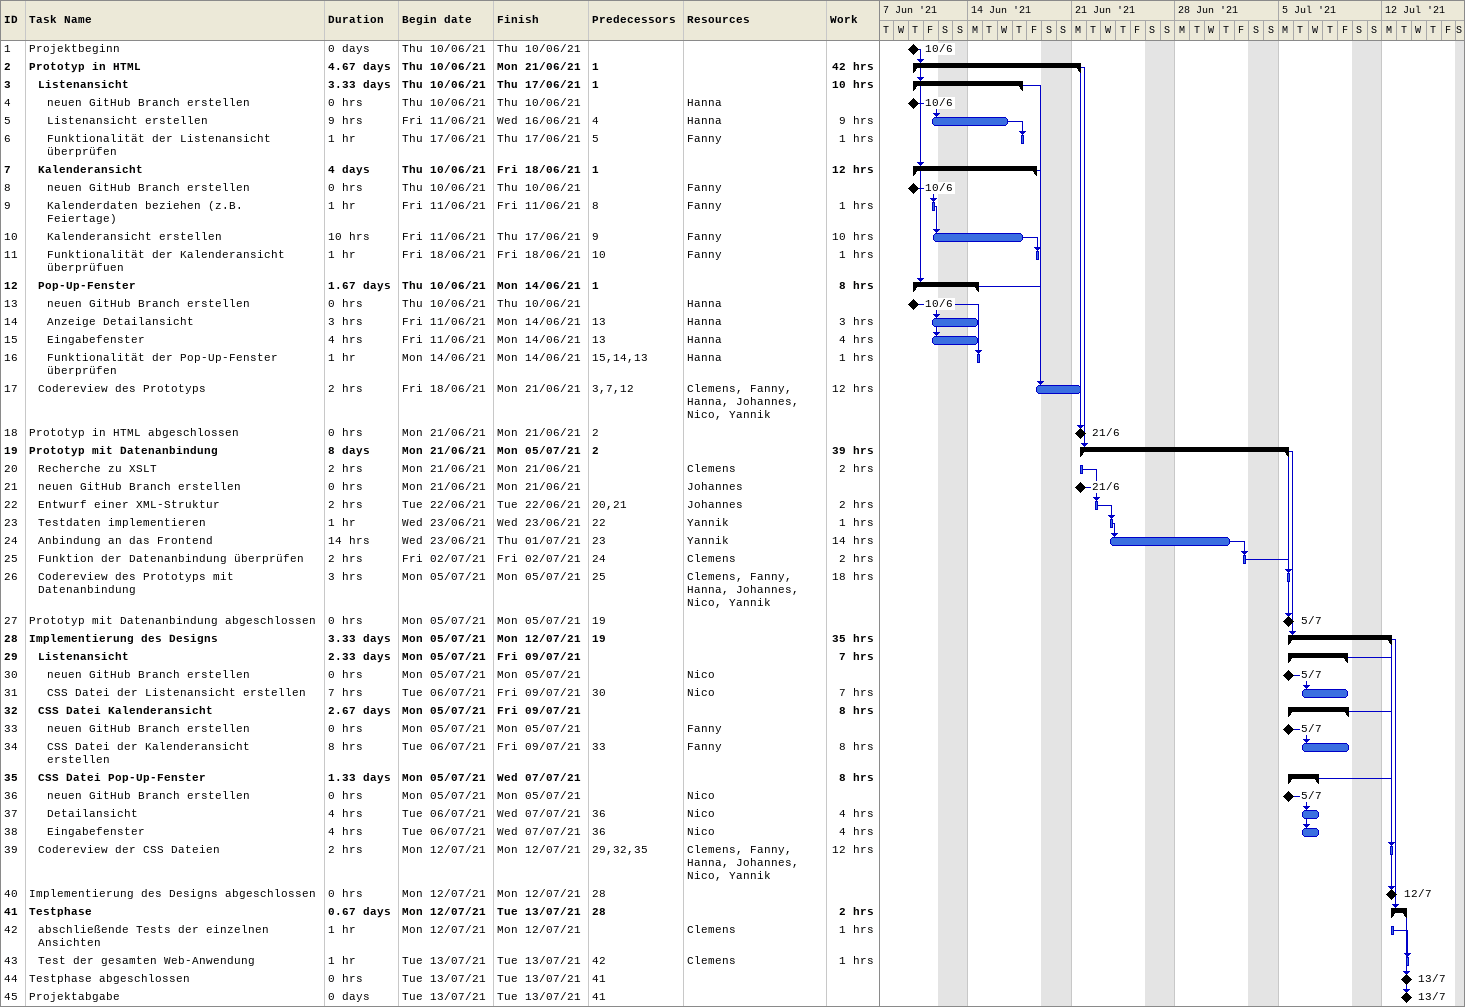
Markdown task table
| ID | Level | Task | Duration | Start | Finish | Predecessors | Resources | Work (h) |
|---|---|---|---|---|---|---|---|---|
| 1 | 1 | Projektbeginn | 0d | 2021-06-10 | 2021-06-10 |  |  |  |
| 2 | 1 | **Prototyp in HTML** | 4.67d | 2021-06-10 | 2021-06-21 | 1 |  | 42 |
| 3 | 2 | **Listenansicht** | 3.33d | 2021-06-10 | 2021-06-17 | 1 |  | 10 |
| 4 | 3 | neuen GitHub Branch erstellen | 0h | 2021-06-10 | 2021-06-10 |  | Hanna |  |
| 5 | 3 | Listenansicht erstellen | 9h | 2021-06-11 | 2021-06-16 | 4 | Hanna | 9 |
| 6 | 3 | Funktionalität der Listenansicht überprüfen | 1h | 2021-06-17 | 2021-06-17 | 5 | Fanny | 1 |
| 7 | 2 | **Kalenderansicht** | 4d | 2021-06-10 | 2021-06-18 | 1 |  | 12 |
| 8 | 3 | neuen GitHub Branch erstellen | 0h | 2021-06-10 | 2021-06-10 |  | Fanny |  |
| 9 | 3 | Kalenderdaten beziehen (z.B. Feiertage) | 1h | 2021-06-11 | 2021-06-11 | 8 | Fanny | 1 |
| 10 | 3 | Kalenderansicht erstellen | 10h | 2021-06-11 | 2021-06-17 | 9 | Fanny | 10 |
| 11 | 3 | Funktionalität der Kalenderansicht überprüfuen | 1h | 2021-06-18 | 2021-06-18 | 10 | Fanny | 1 |
| 12 | 2 | **Pop-Up-Fenster** | 1.67d | 2021-06-10 | 2021-06-14 | 1 |  | 8 |
| 13 | 3 | neuen GitHub Branch erstellen | 0h | 2021-06-10 | 2021-06-10 |  | Hanna |  |
| 14 | 3 | Anzeige Detailansicht | 3h | 2021-06-11 | 2021-06-14 | 13 | Hanna | 3 |
| 15 | 3 | Eingabefenster | 4h | 2021-06-11 | 2021-06-14 | 13 | Hanna | 4 |
| 16 | 3 | Funktionalität der Pop-Up-Fenster überprüfen | 1h | 2021-06-14 | 2021-06-14 | 15, 14, 13 | Hanna | 1 |
| 17 | 2 | Codereview des Prototyps | 2h | 2021-06-18 | 2021-06-21 | 3, 7, 12 | Clemens, Fanny, Hanna, Johannes, Nico, Yannik | 12 |
| 18 | 1 | Prototyp in HTML abgeschlossen | 0h | 2021-06-21 | 2021-06-21 | 2 |  |  |
| 19 | 1 | **Prototyp mit Datenanbindung** | 8d | 2021-06-21 | 2021-07-05 | 2 |  | 39 |
| 20 | 2 | Recherche zu XSLT | 2h | 2021-06-21 | 2021-06-21 |  | Clemens | 2 |
| 21 | 2 | neuen GitHub Branch erstellen | 0h | 2021-06-21 | 2021-06-21 |  | Johannes |  |
| 22 | 2 | Entwurf einer XML-Struktur | 2h | 2021-06-22 | 2021-06-22 | 20, 21 | Johannes | 2 |
| 23 | 2 | Testdaten implementieren | 1h | 2021-06-23 | 2021-06-23 | 22 | Yannik | 1 |
| 24 | 2 | Anbindung an das Frontend | 14h | 2021-06-23 | 2021-07-01 | 23 | Yannik | 14 |
| 25 | 2 | Funktion der Datenanbindung überprüfen | 2h | 2021-07-02 | 2021-07-02 | 24 | Clemens | 2 |
| 26 | 2 | Codereview des Prototyps mit Datenanbindung | 3h | 2021-07-05 | 2021-07-05 | 25 | Clemens, Fanny, Hanna, Johannes, Nico, Yannik | 18 |
| 27 | 1 | Prototyp mit Datenanbindung abgeschlossen | 0h | 2021-07-05 | 2021-07-05 | 19 |  |  |
| 28 | 1 | **Implementierung des Designs** | 3.33d | 2021-07-05 | 2021-07-12 | 19 |  | 35 |
| 29 | 2 | **Listenansicht** | 2.33d | 2021-07-05 | 2021-07-09 |  |  | 7 |
| 30 | 3 | neuen GitHub Branch erstellen | 0h | 2021-07-05 | 2021-07-05 |  | Nico |  |
| 31 | 3 | CSS Datei der Listenansicht erstellen | 7h | 2021-07-06 | 2021-07-09 | 30 | Nico | 7 |
| 32 | 2 | **CSS Datei Kalenderansicht** | 2.67d | 2021-07-05 | 2021-07-09 |  |  | 8 |
| 33 | 3 | neuen GitHub Branch erstellen | 0h | 2021-07-05 | 2021-07-05 |  | Fanny |  |
| 34 | 3 | CSS Datei der Kalenderansicht erstellen | 8h | 2021-07-06 | 2021-07-09 | 33 | Fanny | 8 |
| 35 | 2 | **CSS Datei Pop-Up-Fenster** | 1.33d | 2021-07-05 | 2021-07-07 |  |  | 8 |
| 36 | 3 | neuen GitHub Branch erstellen | 0h | 2021-07-05 | 2021-07-05 |  | Nico |  |
| 37 | 3 | Detailansicht | 4h | 2021-07-06 | 2021-07-07 | 36 | Nico | 4 |
| 38 | 3 | Eingabefenster | 4h | 2021-07-06 | 2021-07-07 | 36 | Nico | 4 |
| 39 | 2 | Codereview der CSS Dateien | 2h | 2021-07-12 | 2021-07-12 | 29, 32, 35 | Clemens, Fanny, Hanna, Johannes, Nico, Yannik | 12 |
| 40 | 1 | Implementierung des Designs abgeschlossen | 0h | 2021-07-12 | 2021-07-12 | 28 |  |  |
| 41 | 1 | **Testphase** | 0.67d | 2021-07-12 | 2021-07-13 | 28 |  | 2 |
| 42 | 2 | abschließende Tests der einzelnen Ansichten | 1h | 2021-07-12 | 2021-07-12 |  | Clemens | 1 |
| 43 | 2 | Test der gesamten Web-Anwendung | 1h | 2021-07-13 | 2021-07-13 | 42 | Clemens | 1 |
| 44 | 1 | Testphase abgeschlossen | 0h | 2021-07-13 | 2021-07-13 | 41 |  |  |
| 45 | 1 | Projektabgabe | 0d | 2021-07-13 | 2021-07-13 | 41 |  |  |
